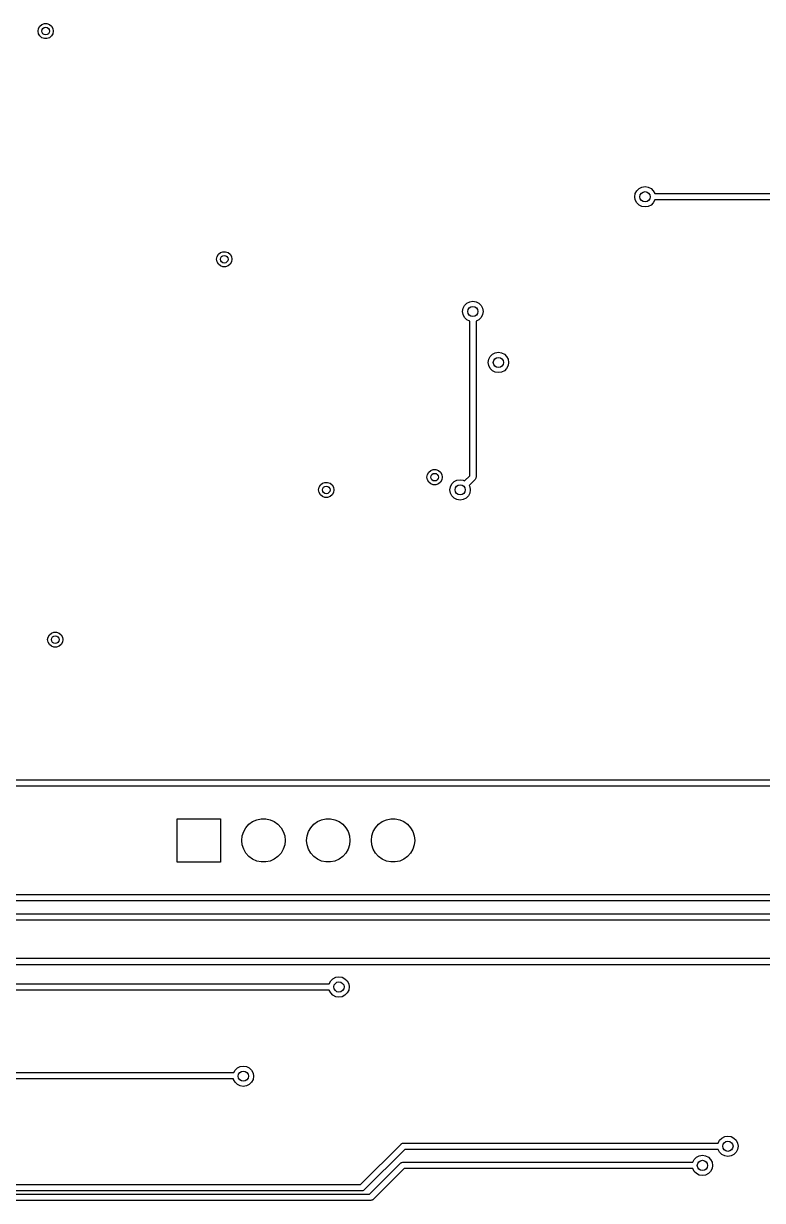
# Model space of a CAD drawing. Extents: x 2.07 to 8.39, y -4.89 to -0.98.
# Drawn here: x 5.724 to 6.864, y -2.977 to -1.16 of the extents above; entities that cross this region are included whole.
import ezdxf

# ---------------------------------------------------------------- set-up
doc = ezdxf.new("R2010")
doc.units = 0
doc.header["$MEASUREMENT"] = 0
doc.layers.add('BLACK', color=7, linetype='CONTINUOUS')

msp = doc.modelspace()

# ---------------------------------------------------------------- linework, layer by layer
at = {"layer": 'BLACK', "linetype": 'CONTINUOUS'}
for p, q in [((5.74883, -1.16367), (5.75197, -1.16103)), ((5.75197, -1.16103), (5.75582, -1.15963)), ((5.75582, -1.15963), (5.75992, -1.15963)), ((5.75992, -1.15963), (5.76378, -1.16103)), ((5.76378, -1.16103), (5.76692, -1.16367)), ((5.74606, -1.17126), (5.74678, -1.16722)), ((5.74678, -1.1753), (5.74606, -1.17126)), ((5.74678, -1.16722), (5.74883, -1.16367)), ((5.74883, -1.17885), (5.74678, -1.1753)), ((5.75197, -1.18149), (5.74883, -1.17885)), ((5.75582, -1.18289), (5.75197, -1.18149)), ((5.76378, -1.18149), (5.75992, -1.18289)), ((5.76692, -1.17885), (5.76378, -1.18149)), ((5.76692, -1.16367), (5.76897, -1.16722)), ((5.76897, -1.1753), (5.76692, -1.17885)), ((5.76897, -1.16722), (5.76969, -1.17126)), ((5.76969, -1.17126), (5.76897, -1.1753)), ((5.75992, -1.18289), (5.75582, -1.18289)), ((6.67033, -1.41791), (6.67381, -1.41442)), ((6.67381, -1.41442), (6.6782, -1.41219)), ((6.6782, -1.41219), (6.68307, -1.41142)), ((6.68307, -1.41142), (6.68794, -1.41219)), ((6.68794, -1.41219), (6.69233, -1.41442)), ((6.69233, -1.41442), (6.69581, -1.41791)), ((6.66732, -1.42717), (6.66809, -1.4223)), ((6.66809, -1.43203), (6.66732, -1.42717)), ((6.66809, -1.4223), (6.67033, -1.41791)), ((6.67033, -1.43642), (6.66809, -1.43203)), ((6.69581, -1.41791), (6.69802, -1.42224)), ((6.69802, -1.43209), (6.69581, -1.43642)), ((6.69802, -1.42224), (7.37698, -1.42224)), ((7.37241, -1.43209), (6.69802, -1.43209)), ((6.67381, -1.43991), (6.67033, -1.43642)), ((6.6782, -1.44214), (6.67381, -1.43991)), ((6.68307, -1.44291), (6.6782, -1.44214)), ((6.68794, -1.44214), (6.68307, -1.44291)), ((6.69233, -1.43991), (6.68794, -1.44214)), ((6.69581, -1.43642), (6.69233, -1.43991)), ((6.02165, -1.52362), (6.02237, -1.51958)), ((6.02237, -1.52766), (6.02165, -1.52362)), ((6.02237, -1.51958), (6.02442, -1.51603)), ((6.02442, -1.51603), (6.02756, -1.51339)), ((6.02756, -1.51339), (6.03141, -1.51199)), ((6.03141, -1.51199), (6.03552, -1.51199)), ((6.03552, -1.51199), (6.03937, -1.51339)), ((6.03937, -1.51339), (6.04251, -1.51603)), ((6.04251, -1.51603), (6.04456, -1.51958)), ((6.04456, -1.51958), (6.04528, -1.52362)), ((6.04528, -1.52362), (6.04456, -1.52766)), ((6.02442, -1.53121), (6.02237, -1.52766)), ((6.02756, -1.53385), (6.02442, -1.53121)), ((6.03141, -1.53525), (6.02756, -1.53385)), ((6.03552, -1.53525), (6.03141, -1.53525)), ((6.03937, -1.53385), (6.03552, -1.53525)), ((6.04251, -1.53121), (6.03937, -1.53385)), ((6.04456, -1.52766), (6.04251, -1.53121)), ((6.40157, -1.60433), (6.40235, -1.59946)), ((6.40235, -1.59946), (6.40458, -1.59507)), ((6.40458, -1.59507), (6.40807, -1.59159)), ((6.40807, -1.59159), (6.41246, -1.58935)), ((6.41246, -1.58935), (6.41732, -1.58858)), ((6.41732, -1.58858), (6.42219, -1.58935)), ((6.42219, -1.58935), (6.42658, -1.59159)), ((6.42658, -1.59159), (6.43006, -1.59507)), ((6.43006, -1.59507), (6.4323, -1.59946)), ((6.4323, -1.59946), (6.43307, -1.60433)), ((6.40235, -1.6092), (6.40157, -1.60433)), ((6.40458, -1.61359), (6.40235, -1.6092)), ((6.40807, -1.61707), (6.40458, -1.61359)), ((6.4124, -1.61928), (6.40807, -1.61707)), ((6.42658, -1.61707), (6.42224, -1.61928)), ((6.43006, -1.61359), (6.42658, -1.61707)), ((6.4323, -1.6092), (6.43006, -1.61359)), ((6.43307, -1.60433), (6.4323, -1.6092)), ((6.4124, -1.8582), (6.4124, -1.61928)), ((6.42224, -1.61928), (6.42224, -1.86024)), ((6.44395, -1.67381), (6.44744, -1.67033)), ((6.44744, -1.67033), (6.45183, -1.66809)), ((6.45183, -1.66809), (6.45669, -1.66732)), ((6.45669, -1.66732), (6.46156, -1.66809)), ((6.46156, -1.66809), (6.46595, -1.67033)), ((6.46595, -1.67033), (6.46943, -1.67381)), ((6.44094, -1.68307), (6.44172, -1.6782)), ((6.44172, -1.68794), (6.44094, -1.68307)), ((6.44172, -1.6782), (6.44395, -1.67381)), ((6.44395, -1.69233), (6.44172, -1.68794)), ((6.46943, -1.67381), (6.47167, -1.6782)), ((6.47167, -1.68794), (6.46943, -1.69233)), ((6.47167, -1.6782), (6.47244, -1.68307)), ((6.47244, -1.68307), (6.47167, -1.68794)), ((6.44744, -1.69581), (6.44395, -1.69233)), ((6.45183, -1.69805), (6.44744, -1.69581)), ((6.45669, -1.69882), (6.45183, -1.69805)), ((6.46156, -1.69805), (6.45669, -1.69882)), ((6.46595, -1.69581), (6.46156, -1.69805)), ((6.46943, -1.69233), (6.46595, -1.69581)), ((6.34717, -1.8562), (6.34922, -1.85264)), ((6.34922, -1.85264), (6.35236, -1.85001)), ((6.35236, -1.85001), (6.35622, -1.8486)), ((6.35622, -1.8486), (6.36032, -1.8486)), ((6.36032, -1.8486), (6.36417, -1.85001)), ((6.36417, -1.85001), (6.36732, -1.85264)), ((6.36732, -1.85264), (6.36937, -1.8562)), ((6.1819, -1.87233), (6.18504, -1.86969)), ((6.18504, -1.86969), (6.18889, -1.86829)), ((6.18889, -1.86829), (6.193, -1.86829)), ((6.193, -1.86829), (6.19685, -1.86969)), ((6.19685, -1.86969), (6.19999, -1.87233)), ((6.34646, -1.86024), (6.34717, -1.8562)), ((6.34717, -1.86428), (6.34646, -1.86024)), ((6.34922, -1.86783), (6.34717, -1.86428)), ((6.35236, -1.87046), (6.34922, -1.86783)), ((6.35622, -1.87187), (6.35236, -1.87046)), ((6.36032, -1.87187), (6.35622, -1.87187)), ((6.36417, -1.87046), (6.36032, -1.87187)), ((6.36732, -1.86783), (6.36417, -1.87046)), ((6.36937, -1.86428), (6.36732, -1.86783)), ((6.36937, -1.8562), (6.37008, -1.86024)), ((6.37008, -1.86024), (6.36937, -1.86428)), ((6.38266, -1.87505), (6.3849, -1.87066)), ((6.3849, -1.87066), (6.38838, -1.86718)), ((6.38838, -1.86718), (6.39277, -1.86494)), ((6.39277, -1.86494), (6.39764, -1.86417)), ((6.39764, -1.86417), (6.4025, -1.86494)), ((6.4025, -1.86494), (6.40459, -1.86601)), ((6.40459, -1.86601), (6.4124, -1.8582)), ((6.4208, -1.86372), (6.41155, -1.87297)), ((6.42138, -1.86265), (6.4208, -1.86372)), ((6.42204, -1.86163), (6.42138, -1.86265)), ((6.42208, -1.86138), (6.42204, -1.86163)), ((6.42213, -1.86128), (6.42208, -1.86138)), ((6.42224, -1.86024), (6.42212, -1.8611)), ((6.42212, -1.8611), (6.42213, -1.86128)), ((6.17913, -1.87992), (6.17985, -1.87588)), ((6.17985, -1.88396), (6.17913, -1.87992)), ((6.17985, -1.87588), (6.1819, -1.87233)), ((6.1819, -1.88751), (6.17985, -1.88396)), ((6.18504, -1.89015), (6.1819, -1.88751)), ((6.18889, -1.89155), (6.18504, -1.89015)), ((6.19685, -1.89015), (6.193, -1.89155)), ((6.19999, -1.88751), (6.19685, -1.89015)), ((6.19999, -1.87233), (6.20204, -1.87588)), ((6.20204, -1.88396), (6.19999, -1.88751)), ((6.20204, -1.87588), (6.20276, -1.87992)), ((6.20276, -1.87992), (6.20204, -1.88396)), ((6.38189, -1.87992), (6.38266, -1.87505)), ((6.38266, -1.88479), (6.38189, -1.87992)), ((6.3849, -1.88918), (6.38266, -1.88479)), ((6.38838, -1.89266), (6.3849, -1.88918)), ((6.41038, -1.88918), (6.40689, -1.89266)), ((6.41262, -1.88479), (6.41038, -1.88918)), ((6.41155, -1.87297), (6.41262, -1.87505)), ((6.41262, -1.87505), (6.41339, -1.87992)), ((6.41339, -1.87992), (6.41262, -1.88479)), ((6.193, -1.89155), (6.18889, -1.89155)), ((6.39277, -1.8949), (6.38838, -1.89266)), ((6.39764, -1.89567), (6.39277, -1.8949)), ((6.4025, -1.8949), (6.39764, -1.89567)), ((6.40689, -1.89266), (6.4025, -1.8949)), ((5.76083, -2.11122), (5.76154, -2.10718)), ((5.76154, -2.10718), (5.76359, -2.10363)), ((5.76359, -2.10363), (5.76673, -2.10099)), ((5.76673, -2.10099), (5.77059, -2.09959)), ((5.77059, -2.09959), (5.77469, -2.09959)), ((5.77469, -2.09959), (5.77854, -2.10099)), ((5.77854, -2.10099), (5.78169, -2.10363)), ((5.78169, -2.10363), (5.78374, -2.10718)), ((5.78374, -2.10718), (5.78445, -2.11122)), ((5.76154, -2.11526), (5.76083, -2.11122)), ((5.76359, -2.11881), (5.76154, -2.11526)), ((5.76673, -2.12145), (5.76359, -2.11881)), ((5.77059, -2.12285), (5.76673, -2.12145)), ((5.77469, -2.12285), (5.77059, -2.12285)), ((5.77854, -2.12145), (5.77469, -2.12285)), ((5.78169, -2.11881), (5.77854, -2.12145)), ((5.78374, -2.11526), (5.78169, -2.11881)), ((5.78445, -2.11122), (5.78374, -2.11526)), ((5.37402, -2.32776), (7.426, -2.32776)), ((7.426, -2.3376), (5.37605, -2.3376)), ((5.96063, -2.45472), (5.96063, -2.3878)), ((5.96063, -2.3878), (6.02756, -2.3878)), ((6.02756, -2.3878), (6.02756, -2.45472)), ((6.06702, -2.40159), (6.0717, -2.39639)), ((6.0717, -2.39639), (6.07736, -2.39228)), ((6.07736, -2.39228), (6.08375, -2.38943)), ((6.08375, -2.38943), (6.0906, -2.38798)), ((6.0906, -2.38798), (6.09759, -2.38798)), ((6.09759, -2.38798), (6.10444, -2.38943)), ((6.10444, -2.38943), (6.11083, -2.39228)), ((6.11083, -2.39228), (6.11649, -2.39639)), ((6.11649, -2.39639), (6.12117, -2.40159)), ((6.16702, -2.40159), (6.1717, -2.39639)), ((6.1717, -2.39639), (6.17736, -2.39228)), ((6.17736, -2.39228), (6.18375, -2.38943)), ((6.18375, -2.38943), (6.1906, -2.38798)), ((6.1906, -2.38798), (6.19759, -2.38798)), ((6.19759, -2.38798), (6.20444, -2.38943)), ((6.20444, -2.38943), (6.21083, -2.39228)), ((6.21083, -2.39228), (6.21649, -2.39639)), ((6.21649, -2.39639), (6.22117, -2.40159)), ((6.26702, -2.40159), (6.2717, -2.39639)), ((6.2717, -2.39639), (6.27736, -2.39228)), ((6.27736, -2.39228), (6.28375, -2.38943)), ((6.28375, -2.38943), (6.2906, -2.38798)), ((6.2906, -2.38798), (6.29759, -2.38798)), ((6.29759, -2.38798), (6.30444, -2.38943)), ((6.30444, -2.38943), (6.31083, -2.39228)), ((6.31083, -2.39228), (6.31649, -2.39639)), ((6.31649, -2.39639), (6.32117, -2.40159)), ((6.06063, -2.42126), (6.06136, -2.4143)), ((6.06136, -2.4143), (6.06352, -2.40765)), ((6.06352, -2.40765), (6.06702, -2.40159)), ((6.12117, -2.40159), (6.12467, -2.40765)), ((6.12467, -2.40765), (6.12683, -2.4143)), ((6.12683, -2.4143), (6.12756, -2.42126)), ((6.16063, -2.42126), (6.16136, -2.4143)), ((6.16136, -2.4143), (6.16352, -2.40765)), ((6.16352, -2.40765), (6.16702, -2.40159)), ((6.22117, -2.40159), (6.22467, -2.40765)), ((6.22467, -2.40765), (6.22683, -2.4143)), ((6.22683, -2.4143), (6.22756, -2.42126)), ((6.26063, -2.42126), (6.26136, -2.4143)), ((6.26136, -2.4143), (6.26352, -2.40765)), ((6.26352, -2.40765), (6.26702, -2.40159)), ((6.32117, -2.40159), (6.32467, -2.40765)), ((6.32467, -2.40765), (6.32683, -2.4143)), ((6.32683, -2.4143), (6.32756, -2.42126)), ((6.06136, -2.42822), (6.06063, -2.42126)), ((6.06352, -2.43487), (6.06136, -2.42822)), ((6.06702, -2.44093), (6.06352, -2.43487)), ((6.12467, -2.43487), (6.12117, -2.44093)), ((6.12683, -2.42822), (6.12467, -2.43487)), ((6.12756, -2.42126), (6.12683, -2.42822)), ((6.16136, -2.42822), (6.16063, -2.42126)), ((6.16352, -2.43487), (6.16136, -2.42822)), ((6.16702, -2.44093), (6.16352, -2.43487)), ((6.22467, -2.43487), (6.22117, -2.44093)), ((6.22683, -2.42822), (6.22467, -2.43487)), ((6.22756, -2.42126), (6.22683, -2.42822)), ((6.26136, -2.42822), (6.26063, -2.42126)), ((6.26352, -2.43487), (6.26136, -2.42822)), ((6.26702, -2.44093), (6.26352, -2.43487)), ((6.32467, -2.43487), (6.32117, -2.44093)), ((6.32683, -2.42822), (6.32467, -2.43487)), ((6.32756, -2.42126), (6.32683, -2.42822)), ((6.0717, -2.44613), (6.06702, -2.44093)), ((6.07736, -2.45024), (6.0717, -2.44613)), ((6.08375, -2.45309), (6.07736, -2.45024)), ((6.0906, -2.45454), (6.08375, -2.45309)), ((6.10444, -2.45309), (6.09759, -2.45454)), ((6.11083, -2.45024), (6.10444, -2.45309)), ((6.11649, -2.44613), (6.11083, -2.45024)), ((6.12117, -2.44093), (6.11649, -2.44613)), ((6.1717, -2.44613), (6.16702, -2.44093)), ((6.17736, -2.45024), (6.1717, -2.44613)), ((6.18375, -2.45309), (6.17736, -2.45024)), ((6.1906, -2.45454), (6.18375, -2.45309)), ((6.20444, -2.45309), (6.19759, -2.45454)), ((6.21083, -2.45024), (6.20444, -2.45309)), ((6.21649, -2.44613), (6.21083, -2.45024)), ((6.22117, -2.44093), (6.21649, -2.44613)), ((6.2717, -2.44613), (6.26702, -2.44093)), ((6.27736, -2.45024), (6.2717, -2.44613)), ((6.28375, -2.45309), (6.27736, -2.45024)), ((6.2906, -2.45454), (6.28375, -2.45309)), ((6.30444, -2.45309), (6.29759, -2.45454)), ((6.31083, -2.45024), (6.30444, -2.45309)), ((6.31649, -2.44613), (6.31083, -2.45024)), ((6.32117, -2.44093), (6.31649, -2.44613)), ((6.02756, -2.45472), (5.96063, -2.45472)), ((6.09759, -2.45454), (6.0906, -2.45454)), ((6.19759, -2.45454), (6.1906, -2.45454)), ((6.29759, -2.45454), (6.2906, -2.45454)), ((5.11811, -2.50492), (7.51458, -2.50492)), ((7.51458, -2.51476), (5.12015, -2.51476)), ((5.11811, -2.53445), (7.46537, -2.53445)), ((7.46537, -2.54429), (5.12015, -2.54429)), ((5.13306, -2.60335), (7.04457, -2.60335)), ((7.04654, -2.61319), (5.13306, -2.61319)), ((6.19789, -2.63838), (6.20137, -2.6349)), ((6.20137, -2.6349), (6.20576, -2.63266)), ((6.20576, -2.63266), (6.21063, -2.63189)), ((6.21063, -2.63189), (6.2155, -2.63266)), ((6.2155, -2.63266), (6.21989, -2.6349)), ((6.21989, -2.6349), (6.22337, -2.63838)), ((5.06416, -2.64272), (6.19568, -2.64272)), ((6.19568, -2.65256), (5.06416, -2.65256)), ((6.19568, -2.64272), (6.19789, -2.63838)), ((6.19789, -2.65689), (6.19568, -2.65256)), ((6.22337, -2.63838), (6.22561, -2.64277)), ((6.22561, -2.6525), (6.22337, -2.65689)), ((6.22561, -2.64277), (6.22638, -2.64764)), ((6.22638, -2.64764), (6.22561, -2.6525)), ((6.20137, -2.66038), (6.19789, -2.65689)), ((6.20576, -2.66262), (6.20137, -2.66038)), ((6.21063, -2.66339), (6.20576, -2.66262)), ((6.2155, -2.66262), (6.21063, -2.66339)), ((6.21989, -2.66038), (6.2155, -2.66262)), ((6.22337, -2.65689), (6.21989, -2.66038)), ((4.92908, -2.77955), (6.04853, -2.77955)), ((6.04853, -2.77955), (6.05025, -2.77618)), ((6.05025, -2.77618), (6.05374, -2.77269)), ((6.05374, -2.77269), (6.05813, -2.77046)), ((6.05813, -2.77046), (6.06299, -2.76969)), ((6.06299, -2.76969), (6.06786, -2.77046)), ((6.06786, -2.77046), (6.07225, -2.77269)), ((6.07225, -2.77269), (6.07573, -2.77618)), ((6.07573, -2.77618), (6.07797, -2.78057)), ((6.07797, -2.78057), (6.07874, -2.78543)), ((6.04787, -2.78939), (4.93202, -2.78939)), ((6.04801, -2.7903), (6.04787, -2.78939)), ((6.05025, -2.79469), (6.04801, -2.7903)), ((6.05374, -2.79817), (6.05025, -2.79469)), ((6.05813, -2.80041), (6.05374, -2.79817)), ((6.07225, -2.79817), (6.06786, -2.80041)), ((6.07573, -2.79469), (6.07225, -2.79817)), ((6.07797, -2.7903), (6.07573, -2.79469)), ((6.07874, -2.78543), (6.07797, -2.7903)), ((6.06299, -2.80118), (6.05813, -2.80041)), ((6.06786, -2.80041), (6.06299, -2.80118)), ((6.30656, -2.89022), (6.30726, -2.8897)), ((6.30726, -2.8897), (6.30738, -2.88956)), ((6.30738, -2.88956), (6.30749, -2.88953)), ((6.30749, -2.88953), (6.30769, -2.88938)), ((6.30769, -2.88938), (6.30888, -2.88912)), ((6.30888, -2.88912), (6.31004, -2.88878)), ((6.31004, -2.88878), (6.79607, -2.88878)), ((6.79607, -2.88878), (6.79828, -2.88444)), ((6.79828, -2.88444), (6.80177, -2.88096)), ((6.80177, -2.88096), (6.80616, -2.87872)), ((6.80616, -2.87872), (6.81102, -2.87795)), ((6.81102, -2.87795), (6.81589, -2.87872)), ((6.81589, -2.87872), (6.82028, -2.88096)), ((6.82028, -2.88096), (6.82376, -2.88444)), ((6.82376, -2.88444), (6.826, -2.88883)), ((6.826, -2.88883), (6.82677, -2.8937)), ((6.24404, -2.95274), (6.30656, -2.89022)), ((6.31208, -2.89862), (6.24956, -2.96114)), ((6.79607, -2.89862), (6.31208, -2.89862)), ((6.7624, -2.91049), (6.76679, -2.90825)), ((6.76679, -2.90825), (6.77165, -2.90748)), ((6.77165, -2.90748), (6.77652, -2.90825)), ((6.77652, -2.90825), (6.78091, -2.91049)), ((6.79828, -2.90296), (6.79607, -2.89862)), ((6.80177, -2.90644), (6.79828, -2.90296)), ((6.80616, -2.90868), (6.80177, -2.90644)), ((6.82028, -2.90644), (6.81589, -2.90868)), ((6.82376, -2.90296), (6.82028, -2.90644)), ((6.826, -2.89857), (6.82376, -2.90296)), ((6.82677, -2.8937), (6.826, -2.89857)), ((6.2578, -2.96752), (6.30558, -2.91975)), ((6.30558, -2.91975), (6.30628, -2.91922)), ((6.30628, -2.91922), (6.3064, -2.91909)), ((6.3064, -2.91909), (6.3065, -2.91906)), ((6.3065, -2.91906), (6.30671, -2.9189)), ((6.30671, -2.9189), (6.30789, -2.91865)), ((6.30789, -2.91865), (6.30906, -2.91831)), ((6.30906, -2.91831), (6.7567, -2.91831)), ((6.7567, -2.91831), (6.75891, -2.91397)), ((6.75891, -2.91397), (6.7624, -2.91049)), ((6.78091, -2.91049), (6.78439, -2.91397)), ((6.78439, -2.91397), (6.78663, -2.91836)), ((6.78663, -2.91836), (6.7874, -2.92323)), ((6.7874, -2.92323), (6.78663, -2.92809)), ((6.81102, -2.90945), (6.80616, -2.90868)), ((6.81589, -2.90868), (6.81102, -2.90945)), ((6.31109, -2.92815), (6.26332, -2.97592)), ((6.7567, -2.92815), (6.31109, -2.92815)), ((6.75891, -2.93248), (6.7567, -2.92815)), ((6.7624, -2.93597), (6.75891, -2.93248)), ((6.76679, -2.93821), (6.7624, -2.93597)), ((6.77165, -2.93898), (6.76679, -2.93821)), ((6.77652, -2.93821), (6.77165, -2.93898)), ((6.78091, -2.93597), (6.77652, -2.93821)), ((6.78439, -2.93248), (6.78091, -2.93597)), ((6.78663, -2.92809), (6.78439, -2.93248)), ((4.25691, -2.95274), (6.24404, -2.95274)), ((6.24608, -2.96258), (4.25895, -2.96258)), ((6.24725, -2.96224), (6.24608, -2.96258)), ((6.24843, -2.96198), (6.24725, -2.96224)), ((6.24863, -2.96183), (6.24843, -2.96198)), ((6.24874, -2.9618), (6.24863, -2.96183)), ((6.24886, -2.96166), (6.24874, -2.9618)), ((6.24956, -2.96114), (6.24886, -2.96166)), ((4.34055, -2.96752), (6.2578, -2.96752)), ((6.25984, -2.97736), (4.34259, -2.97736)), ((6.26101, -2.97702), (6.25984, -2.97736)), ((6.26219, -2.97677), (6.26101, -2.97702)), ((6.26239, -2.97661), (6.26219, -2.97677)), ((6.2625, -2.97658), (6.26239, -2.97661)), ((6.26262, -2.97645), (6.2625, -2.97658)), ((6.26332, -2.97592), (6.26262, -2.97645))]:
    msp.add_line(p, q, dxfattribs=at)
at = {"layer": 'BLACK'}
for centre, radius in [((5.75787, -1.17126), 0.00591), ((6.68307, -1.42717), 0.00787), ((6.03346, -1.52362), 0.00591), ((6.41732, -1.60433), 0.00787), ((6.45669, -1.68307), 0.00787), ((6.35827, -1.86024), 0.00591), ((6.39764, -1.87992), 0.00787), ((6.19094, -1.87992), 0.00591), ((5.77264, -2.11122), 0.00591), ((6.21063, -2.64764), 0.00787), ((6.06299, -2.78543), 0.00787), ((6.81102, -2.8937), 0.00787), ((6.77165, -2.92323), 0.00787)]:
    msp.add_circle(centre, radius, dxfattribs=at)

doc.saveas('drawing.dxf')
